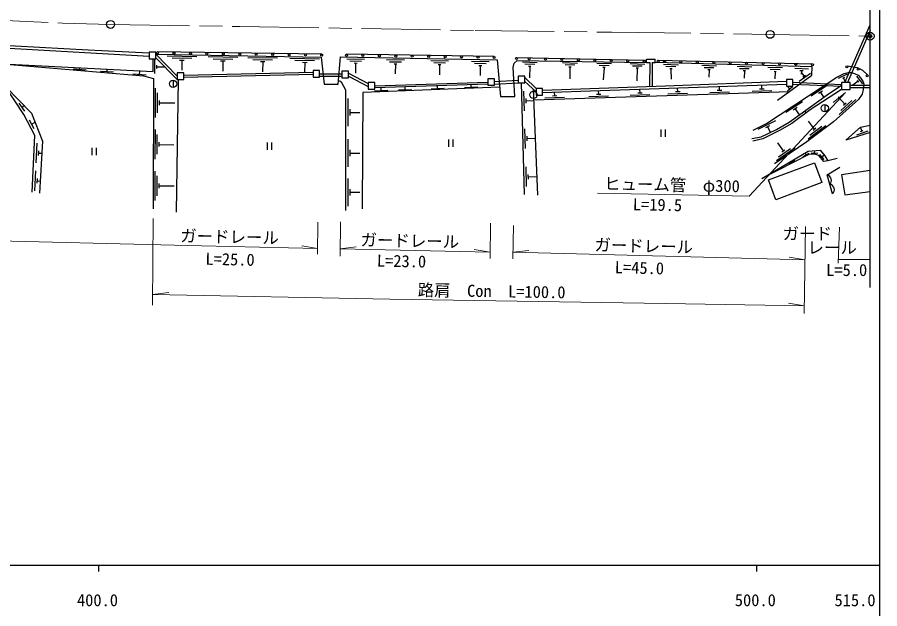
# Model space of a CAD drawing. Units: millimetres at full size, sheet at 1:1000; details may follow other scales. Extents: x 40000 to 680000, y 20000 to 380000.
# Drawn here: x 447890 to 579000, y 198357 to 288258 of the extents above; entities that cross this region are included whole.
import ezdxf
from ezdxf.enums import TextEntityAlignment as Align

# ---------------------------------------------------------------- set-up
doc = ezdxf.new("R2010")
doc.units = ezdxf.units.MM
doc.header["$LTSCALE"] = 1000
doc.header["$PDMODE"] = 32
doc.header["$PDSIZE"] = 500
doc.linetypes.add('CHAIN', pattern=[18.5, 12, -1.5, 3.5, -1.5])
for name, color, linetype, lineweight in [('M-BGD', 7, 'Continuous', 25), ('M-BMK', 2, 'CHAIN', 13), ('M-BMK-OTRS', 5, 'Continuous', 25), ('M-BMK-SRVR', 3, 'Continuous', 25), ('M-STR-HTXT', 7, 'Continuous', 13), ('M-TTL-BAND', 7, 'Continuous', 25)]:
    doc.layers.add(name, color=color, linetype=linetype, lineweight=lineweight)
doc.layers.add('M-OTRS', color=6, linetype='Continuous')
doc.styles.add('ＭＳ ゴシック', font='')
doc.styles.get('ＭＳ ゴシック').set_extended_font_data('MS Gothic')

msp = doc.modelspace()

# ---------------------------------------------------------------- linework, layer by layer
at = {"layer": 'M-BGD'}
for p, q in [((573692, 278354), (577533, 287086)), ((577533, 286220), (574115, 278354)), ((472218, 279303), (468956, 282645)), ((468956, 282093), (472218, 278803)), ((494170, 282642), (469221, 282991)), ((475180, 282252), (470680, 282335)), ((474424, 281966), (471425, 282021)), ((481419, 282137), (476920, 282220)), ((480664, 281851), (477664, 281906)), ((487460, 282026), (482961, 282109)), ((493850, 281909), (489350, 281992)), ((520383, 282299), (497937, 282624)), ((523787, 282146), (543186, 281742)), ((543545, 281379), (543548, 281887)), ((543548, 281887), (544883, 281880)), ((457377, 280337), (457399, 280589)), ((468747, 281786), (468747, 279686)), ((469047, 280981), (469047, 280491)), ((469047, 280736), (470301, 280736)), ((473269, 281687), (472569, 281700)), ((472919, 281694), (472891, 280194)), ((479508, 281572), (478808, 281585)), ((479158, 281579), (479131, 280079)), ((486705, 281740), (483705, 281795)), ((485550, 281461), (484850, 281474)), ((485200, 281468), (485172, 279968)), ((493094, 281623), (490095, 281678)), ((491939, 281344), (491239, 281357)), ((491589, 281350), (491562, 279902)), ((500693, 281828), (497993, 281879)), ((500237, 281537), (498437, 281571)), ((499541, 281250), (499121, 281258)), ((499331, 281254), (499303, 279754)), ((506740, 281714), (504041, 281765)), ((506285, 281422), (504485, 281456)), ((505589, 281135), (505169, 281143)), ((505379, 281139), (505351, 279640)), ((513447, 281587), (510747, 281638)), ((512991, 281295), (511191, 281329)), ((512295, 281008), (511876, 281016)), ((512086, 281012), (512057, 279513)), ((519643, 281470), (516943, 281521)), ((519187, 281178), (517387, 281212)), ((518492, 280891), (518072, 280899)), ((518282, 280895), (518253, 279395)), ((526928, 281351), (524679, 281414)), ((526545, 281062), (525045, 281104)), ((525962, 280778), (525612, 280788)), ((525787, 280783), (525738, 279042)), ((533046, 281253), (530797, 281317)), ((532663, 280964), (531164, 281006)), ((532080, 280680), (531730, 280690)), ((531905, 280685), (531901, 278884)), ((538235, 281171), (535985, 281234)), ((537851, 280881), (536352, 280924)), ((537268, 280598), (536918, 280607)), ((537093, 280603), (536976, 278748)), ((543287, 281090), (541038, 281153)), ((542904, 280801), (541405, 280843)), ((543545, 281379), (544032, 281376)), ((544032, 281376), (543988, 277770)), ((544423, 281374), (544380, 277784)), ((544423, 281374), (544880, 281371)), ((544880, 281371), (544883, 281880)), ((545315, 281730), (568764, 281197)), ((548388, 280999), (546139, 281063)), ((548005, 280710), (546505, 280752)), ((554187, 280836), (551938, 280900)), ((553804, 280547), (552304, 280589)), ((559558, 280685), (557309, 280748)), ((564242, 280553), (561993, 280617)), ((456381, 280422), (458373, 280251)), ((460546, 280069), (462543, 279961)), ((461544, 280015), (461564, 280378)), ((465485, 279645), (467479, 279495)), ((466482, 279570), (466524, 280127)), ((492849, 279572), (473155, 279090)), ((473218, 279440), (492849, 279934)), ((493849, 279663), (497256, 279663)), ((493849, 279303), (497256, 279303)), ((498256, 279778), (501247, 278164)), ((498256, 279290), (501247, 277739)), ((542321, 280517), (541971, 280527)), ((542146, 280522), (542092, 278613)), ((547422, 280426), (547072, 280436)), ((547247, 280431), (547280, 278861)), ((553220, 280263), (552871, 280273)), ((553045, 280268), (553015, 279171)), ((559175, 280396), (557675, 280438)), ((558591, 280112), (558241, 280122)), ((558416, 280117), (558386, 279020)), ((563859, 280264), (562360, 280306)), ((563276, 279980), (562926, 279990)), ((563101, 279985), (563070, 278888)), ((568169, 280359), (566072, 280484)), ((566770, 278551), (568482, 279767)), ((567347, 280108), (566858, 280137)), ((567103, 280122), (567071, 279588)), ((567504, 279331), (567087, 279855)), ((567305, 279189), (567704, 279473)), ((574032, 279610), (572683, 278954)), ((576410, 278120), (575510, 279320)), ((471577, 278686), (471577, 277586)), ((472082, 258648), (472406, 278803)), ((502247, 277824), (519449, 278414)), ((519449, 278079), (502247, 277545)), ((516899, 277626), (516885, 277999)), ((520449, 278500), (524034, 278708)), ((520449, 278100), (524034, 278298)), ((525020, 261314), (524534, 278298)), ((525034, 279116), (526758, 277418)), ((525034, 278504), (526758, 276918)), ((565802, 278383), (573184, 278058)), ((573184, 277719), (565802, 278044)), ((574484, 278354), (573184, 278354)), ((573184, 278354), (573184, 277254)), ((573646, 279089), (573331, 278936)), ((573489, 279012), (573808, 278354)), ((574484, 277254), (574484, 278354)), ((575720, 278540), (574917, 277938)), ((575825, 278400), (575615, 278680)), ((468857, 277504), (468842, 273004)), ((469154, 276753), (469145, 273753)), ((502213, 277083), (504211, 277157)), ((503212, 277120), (503195, 277574)), ((505855, 277218), (507853, 277291)), ((506854, 277254), (506838, 277687)), ((510798, 277400), (512797, 277474)), ((511798, 277437), (511783, 277841)), ((515900, 277589), (517898, 277663)), ((524854, 277040), (524939, 274041)), ((526329, 277312), (526949, 261239)), ((526362, 277014), (526362, 275914)), ((526392, 275693), (565267, 276990)), ((529588, 276339), (529571, 276849)), ((536275, 276562), (536258, 277085)), ((542209, 276760), (542908, 276783)), ((542558, 276772), (542541, 277300)), ((546802, 276613), (549800, 276713)), ((547941, 276951), (548641, 276975)), ((548291, 276963), (548273, 277496)), ((553152, 276825), (556150, 276925)), ((554291, 277163), (554991, 277186)), ((554641, 277175), (554623, 277713)), ((559593, 277040), (562592, 277140)), ((560733, 277378), (561432, 277401)), ((561083, 277390), (561064, 277933)), ((564973, 277065), (565717, 277733)), ((565345, 277399), (564995, 277788)), ((571077, 277917), (568568, 276272)), ((570279, 277036), (569694, 276652)), ((569987, 276844), (570493, 276071)), ((573184, 277254), (574484, 277254)), ((574484, 277938), (577531, 277938)), ((574484, 277578), (577531, 277577)), ((469451, 275602), (469448, 274902)), ((498149, 275897), (498149, 271697)), ((525186, 275899), (525206, 275199)), ((525196, 275549), (526396, 275583)), ((528098, 275989), (531097, 276089)), ((529238, 276328), (529937, 276351)), ((534786, 276212), (537784, 276312)), ((535926, 276551), (536625, 276574)), ((541069, 276422), (544068, 276522)), ((567242, 275403), (564733, 273759)), ((573697, 275061), (572693, 276176)), ((572843, 273486), (575353, 275743)), ((573061, 274085), (574734, 275590)), ((448149, 275213), (448980, 273964)), ((448565, 274588), (448927, 274829)), ((469450, 275252), (471862, 275244)), ((498449, 274287), (498449, 273307)), ((566445, 274522), (565859, 274138)), ((566152, 274330), (566751, 273416)), ((567818, 273734), (567611, 274027)), ((570637, 274991), (570637, 273891)), ((573502, 274885), (573892, 275236)), ((498449, 273797), (499949, 273798)), ((449698, 272679), (450395, 271351)), ((450046, 272015), (450612, 272312)), ((563155, 272534), (560475, 271185)), ((562262, 271749), (561637, 271434)), ((561950, 271591), (562370, 270757)), ((568098, 269780), (570801, 271801)), ((569090, 271271), (568192, 272472)), ((568369, 270357), (570171, 271704)), ((568880, 271114), (569301, 271428)), ((576277, 270973), (576074, 271554)), ((468836, 271191), (468822, 266691)), ((469134, 270440), (469124, 267440)), ((525018, 271314), (525103, 268315)), ((525350, 270173), (525370, 269473)), ((545739, 271181), (545739, 270063)), ((546406, 271181), (546406, 270063)), ((575527, 270393), (577226, 270987)), ((576079, 270904), (576476, 271042)), ((450850, 269129), (450715, 266132)), ((469430, 269289), (469428, 268589)), ((469429, 268939), (471711, 268873)), ((485867, 269229), (485867, 268111)), ((486533, 269229), (486533, 268111)), ((498150, 269716), (498150, 265516)), ((513429, 269676), (513429, 268558)), ((514095, 269676), (514095, 268558)), ((525360, 269823), (526617, 269859)), ((564357, 267945), (563515, 269187)), ((451098, 267966), (451067, 267267)), ((451083, 267617), (451644, 267591)), ((459233, 268434), (459233, 267317)), ((459900, 268434), (459900, 267317)), ((498450, 268106), (498450, 267126)), ((498450, 267616), (499950, 267616)), ((563297, 266502), (566091, 268396)), ((563594, 267066), (565457, 268329)), ((564140, 267798), (564574, 268093)), ((567382, 267108), (568261, 267587)), ((567822, 267347), (567655, 267652)), ((568590, 267653), (569588, 267596)), ((569089, 267625), (569111, 268008)), ((565262, 266038), (566152, 266493)), ((565707, 266265), (565618, 266439)), ((569853, 267403), (570475, 266620)), ((570164, 267012), (570559, 267326)), ((450660, 264895), (450525, 261898)), ((468816, 264882), (468801, 260382)), ((525184, 265511), (525270, 262513)), ((450908, 263732), (450876, 263033)), ((469113, 264131), (469104, 261131)), ((498150, 263759), (498150, 259559)), ((525517, 264370), (525537, 263671)), ((525527, 264020), (526841, 264058)), ((450892, 263383), (451400, 263360)), ((469410, 262980), (469407, 262280)), ((469409, 262630), (471736, 262622)), ((498450, 262149), (498450, 261169)), ((498450, 261659), (499950, 261659))]:
    msp.add_line(p, q, dxfattribs=at)
for points in [[(373090, 302823), (379242, 299809), (384018, 297612), (389830, 295231), (396176, 292911), (400222, 291605), (410114, 288936), (418789, 287069), (427148, 285721), (434406, 284850), (443827, 284140), (458666, 283290), (467956, 282835)], [(467956, 282302), (438607, 283974), (433614, 284390), (429851, 284820)], [(450164, 261672), (450552, 270298), (448885, 273474), (446033, 277762), (444801, 280454), (445645, 281183), (468532, 280026), (468532, 281952)], [(468956, 282645), (494070, 282183), (494539, 278077), (496674, 278077), (497046, 282247), (520818, 281797), (521361, 276188), (523550, 276188), (523278, 280628), (523436, 281261), (523883, 281692), (543545, 281379)], [(445645, 281183), (467067, 279339), (468602, 278973), (468537, 259131)], [(563438, 275675), (568694, 279454), (568750, 280700), (544880, 281371)], [(574023, 280885), (575581, 280642), (576377, 280195), (577185, 279460)], [(559737, 271112), (561766, 272133), (572461, 279143), (573593, 279693), (574175, 279851), (574657, 279872), (575160, 279718), (575706, 279476), (576080, 279028), (576455, 278442), (576563, 278109), (576480, 277253), (576326, 276543), (575793, 275781), (571969, 272341), (567929, 269320), (563005, 265981)], [(497847, 258899), (497846, 277191), (497232, 278306), (496869, 278613)], [(527758, 277192), (546428, 277857), (564802, 278544)], [(564802, 278060), (536487, 277093), (527758, 276786)], [(446033, 277762), (450078, 273664), (451750, 269430), (451294, 261525)], [(521223, 277611), (500428, 276843), (500335, 259135)], [(559559, 269842), (560987, 270084), (563310, 271215), (565208, 272322), (571014, 276441), (573184, 277923)], [(573184, 277254), (568418, 274176), (565615, 272110), (563778, 271059), (561231, 269761), (559720, 269437)], [(577530, 270759), (573837, 269600), (576062, 271551), (577530, 271880)], [(561095, 263745), (568114, 267926), (569939, 268077), (570655, 267210), (571092, 266437)], [(572530, 266765), (571092, 266437), (570487, 266353), (569747, 267269), (569107, 267453), (568208, 267403), (561095, 263745)], [(562084, 263525), (569087, 266124), (570189, 263158), (563198, 260505), (562078, 263523)], [(571810, 261430), (571025, 264295), (572957, 265460)], [(577528, 264980), (573207, 264292), (573704, 261275), (577528, 261790)]]:
    msp.add_lwpolyline(points, dxfattribs=at)
for points in [[(467956, 281952), (468956, 281952), (468956, 282952), (467956, 282952)], [(472218, 278803), (473218, 278803), (473218, 279803), (472218, 279803)], [(492849, 279163), (493849, 279163), (493849, 280163), (492849, 280163)], [(497256, 279051), (498256, 279051), (498256, 280051), (497256, 280051)], [(524034, 278298), (525034, 278298), (525034, 279298), (524034, 279298)], [(501247, 277324), (502247, 277324), (502247, 278324), (501247, 278324)], [(519449, 277914), (520449, 277914), (520449, 278914), (519449, 278914)], [(564802, 277788), (565802, 277788), (565802, 278788), (564802, 278788)], [(526758, 276418), (527758, 276418), (527758, 277418), (526758, 277418)]]:
    msp.add_lwpolyline(points, close=True, dxfattribs=at)
for centre, radius in [((469219, 282841), 150), ((471718, 282806), 150), ((474218, 282771), 150), ((476718, 282736), 150), ((479218, 282701), 150), ((481717, 282666), 150), ((484217, 282631), 150), ((486717, 282596), 150), ((489217, 282561), 150), ((491716, 282527), 150), ((494167, 282492), 150), ((497935, 282474), 150), ((500435, 282438), 150), ((502934, 282401), 150), ((505434, 282365), 150), ((507934, 282329), 150), ((510434, 282293), 150), ((512933, 282257), 150), ((515433, 282220), 150), ((517933, 282184), 150), ((520380, 282149), 150), ((523787, 281995), 150), ((525687, 281956), 150), ((528187, 281904), 150), ((530686, 281852), 150), ((533186, 281800), 150), ((535685, 281748), 150), ((538184, 281696), 150), ((540684, 281644), 150), ((543186, 281592), 150), ((545312, 281580), 150), ((546267, 281559), 150), ((548766, 281502), 150), ((551266, 281445), 150), ((553765, 281388), 150), ((556264, 281331), 150), ((558764, 281274), 150), ((561263, 281217), 150), ((563762, 281160), 150), ((566262, 281103), 150), ((568761, 281047), 150), ((574000, 280736), 150), ((575731, 280386), 150), ((577084, 279349), 150), ((471577, 278136), 550), ((526362, 276464), 550), ((570637, 274441), 550)]:
    msp.add_circle(centre, radius, dxfattribs=at)
for centre, radius, start, end in [((570776, 263457), 875, 317.20499, 73.40343), ((571302, 262061), 810, 308.79471, 81.8137)]:
    msp.add_arc(centre, radius, start, end, dxfattribs=at)
at = {"layer": 'M-BMK'}
msp.add_lwpolyline([(365876, 311752), (370206, 309132), (379195, 304256), (390951, 298982), (401144, 295411), (413019, 292141), (427327, 289508), (440593, 288014), (454748, 287377), (462074, 287170), (481744, 286852), (517518, 286255), (538272, 285980), (562333, 285654), (577533, 285386)], dxfattribs=at)
at = {"layer": 'M-BMK-OTRS'}
msp.add_line((577524, 247182), (577543, 326990), dxfattribs=at)
at = {"layer": 'M-BMK-SRVR'}
for centre in [(462074, 287170), (562333, 285654), (577533, 285386)]:
    msp.add_circle(centre, 600, dxfattribs=at)
at = {"layer": 'M-OTRS'}
msp.add_point((577533, 285386), dxfattribs=at)
at = {"layer": 'M-STR-HTXT'}
for p, q in [((573803, 276829), (571897, 275281)), ((468567, 257658), (468474, 244504)), ((493544, 252235), (493577, 257132)), ((496971, 251954), (497026, 257177)), ((519762, 251600), (519835, 256945)), ((523306, 256619), (523211, 251524)), ((567528, 243232), (567735, 256447)), ((572877, 256343), (572669, 250882)), ((493550, 253116), (491128, 253514)), ((496983, 253058), (499421, 253344)), ((496983, 253058), (519775, 252543)), ((519775, 252543), (517352, 252940)), ((523230, 252548), (525670, 252826)), ((567656, 251399), (523230, 252548)), ((567656, 251399), (565234, 251804)), ((572690, 251423), (577525, 251421)), ((468485, 246107), (470923, 246402)), ((567546, 244403), (565121, 244782))]:
    msp.add_line(p, q, dxfattribs=at)
for points in [[(355073, 294259), (357600, 290970), (361406, 286461), (364713, 283080), (369159, 278860), (374802, 274262), (378315, 271693), (381839, 269415), (386586, 266632), (392968, 263432), (398201, 261139), (403989, 259137), (412761, 256759), (420843, 255395), (427110, 254790), (438783, 254440), (475909, 253522), (493550, 253116)], [(536072, 261539), (559158, 261076), (573803, 276829)], [(468485, 246107), (504547, 245421), (546426, 244733), (567546, 244403)]]:
    msp.add_lwpolyline(points, dxfattribs=at)
at = {"layer": 'M-TTL-BAND'}
for p, q in [((579000, 20000), (579000, 370000)), ((40000, 205000), (579000, 205000)), ((460242, 205000), (460242, 204000)), ((560242, 205000), (560242, 204000))]:
    msp.add_line(p, q, dxfattribs=at)

# ---------------------------------------------------------------- texts
at = {"layer": 'M-STR-HTXT', "style": 'ＭＳ ゴシック'}
for s, rotation, p in [('ヒューム管\u3000φ300 ', 358.852, (537069, 261519)), ('L=19.5', 358.852, (541444, 258372)), ('ガードレール', 358.682, (472631, 253598)), ('ガード', 359.987, (564243, 253912)), ('ガードレール', 358.708, (500040, 252989)), ('ガードレール', 358.519, (535586, 252228)), ('レール', 359.987, (568019, 251793)), ('L=25.0', 358.682, (476468, 250096)), ('L=23.0', 358.708, (502534, 249823)), ('L=45.0', 358.519, (538694, 248813)), ('L=5.0', 359.987, (570859, 248378)), ('路肩\u3000Con  L=100.0', 359.058, (508746, 245352))]:
    msp.add_text(s, height=1833, rotation=rotation, dxfattribs=at).set_placement(p, align=Align.BOTTOM_LEFT)
at = {"layer": 'M-TTL-BAND', "style": 'ＭＳ ゴシック'}
for s, p in [('400.0', (460086, 198195)), ('500.0', (560086, 198195)), ('515.0', (575242, 198195))]:
    msp.add_text(s, height=1833, dxfattribs=at).set_placement(p, align=Align.BOTTOM_CENTER)

doc.saveas('drawing.dxf')
